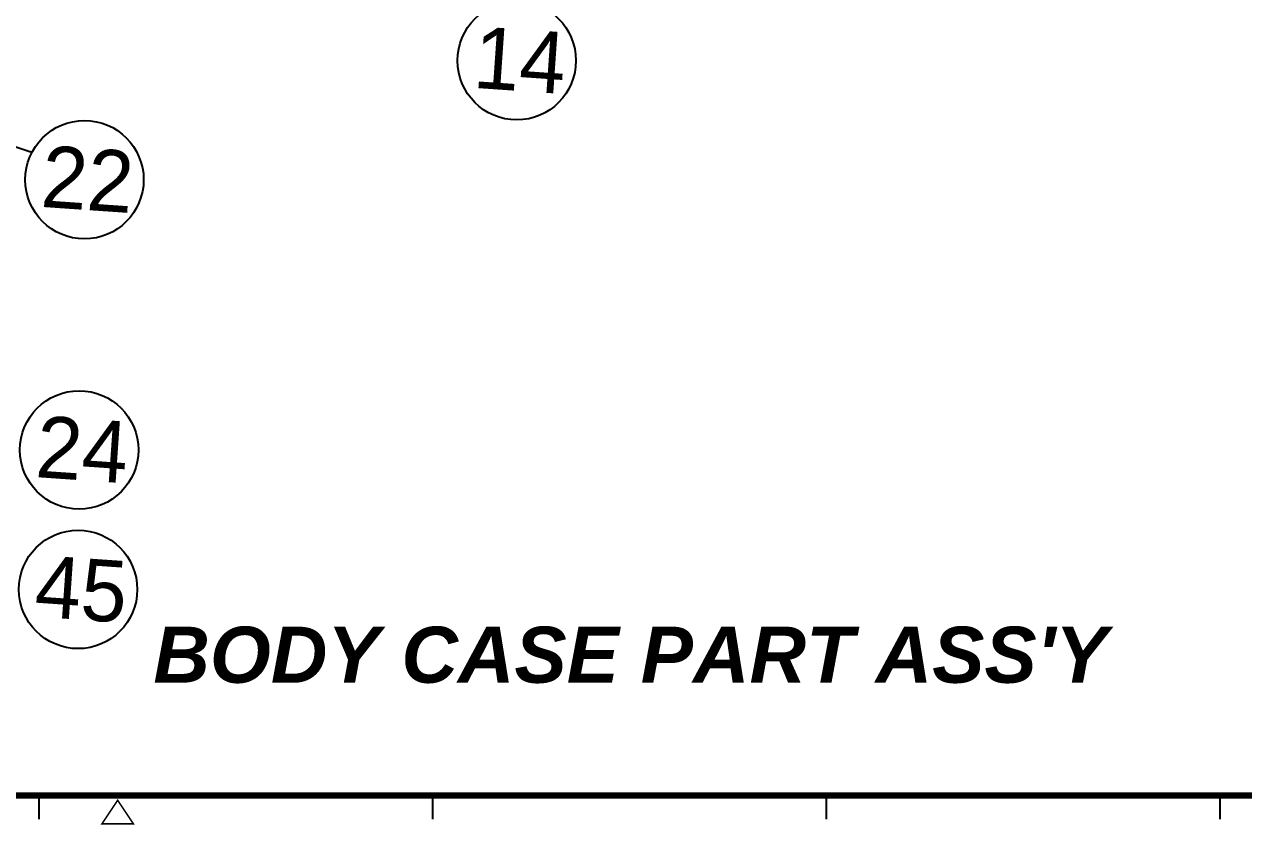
# Model space of a CAD drawing. Extents: x -425 to 6552, y -3049 to 3105.
# Drawn here: x -49 to 105.9, y -1937.1 to -1835.5 of the extents above; entities that cross this region are included whole.
import ezdxf

# ---------------------------------------------------------------- set-up
doc = ezdxf.new("R2010")
doc.units = 0
doc.layers.get('0').update_dxf_attribs({"linetype": 'CONTINUOUS'})
doc.layers.add('DIM', color=1, linetype='CONTINUOUS')
doc.styles.add('TEXTSTYLE_3', font='GOTHIC.TTF')
doc.styles.add('TEXTSTYLE_4', font='arialbi.ttf')

msp = doc.modelspace()

# ---------------------------------------------------------------- linework, layer by layer
for p, q in [((-47.15, -1933.39), (-47.15, -1936.39)), ((2.85, -1933.39), (2.85, -1936.39)), ((52.85, -1933.39), (52.85, -1936.39)), ((102.85, -1933.39), (102.85, -1936.39))]:
    msp.add_line(p, q)
for points, const_width in [([(302.85, -1553.39), (-247.15, -1553.39), (-247.15, -1933.39), (302.85, -1933.39)], 0.8), ([(-37.15, -1933.99), (-35.15, -1936.99), (-39.15, -1936.99)], 0.2)]:
    msp.add_lwpolyline(points, close=True, dxfattribs=dict(const_width=const_width))
at = {"layer": 'DIM', "color": 1, "linetype": 'CONTINUOUS'}
msp.add_line((-48.05, -1851.74), (-89.3, -1837.69), dxfattribs=at)
for centre in [(13.54, -1840.07), (-41.37, -1855.19), (-42.04, -1889.51), (-42.18, -1907.22)]:
    msp.add_circle(centre, 7.52, dxfattribs=at)

# ---------------------------------------------------------------- texts
at = {"color": 150, "linetype": 'CONTINUOUS', "insert": (27.98, -1911.95), "char_height": 7.1217, "width": 169.7947, "attachment_point": 2, "style": 'TEXTSTYLE_4'}
msp.add_mtext("BODY CASE PART ASS'Y", dxfattribs=at)
at = {"layer": 'DIM', "color": 1, "linetype": 'CONTINUOUS', "char_height": 7.826, "width": 15.7395, "attachment_point": 1, "rotation": 356.0357, "style": 'TEXTSTYLE_3'}
for s, insert in [('14', (8.42, -1835.7)), ('22', (-46.49, -1850.82)), ('24', (-47.17, -1885.14)), ('45', (-47.3, -1902.85))]:
    msp.add_mtext(s, dxfattribs=dict(at, insert=insert))

doc.saveas('drawing.dxf')
